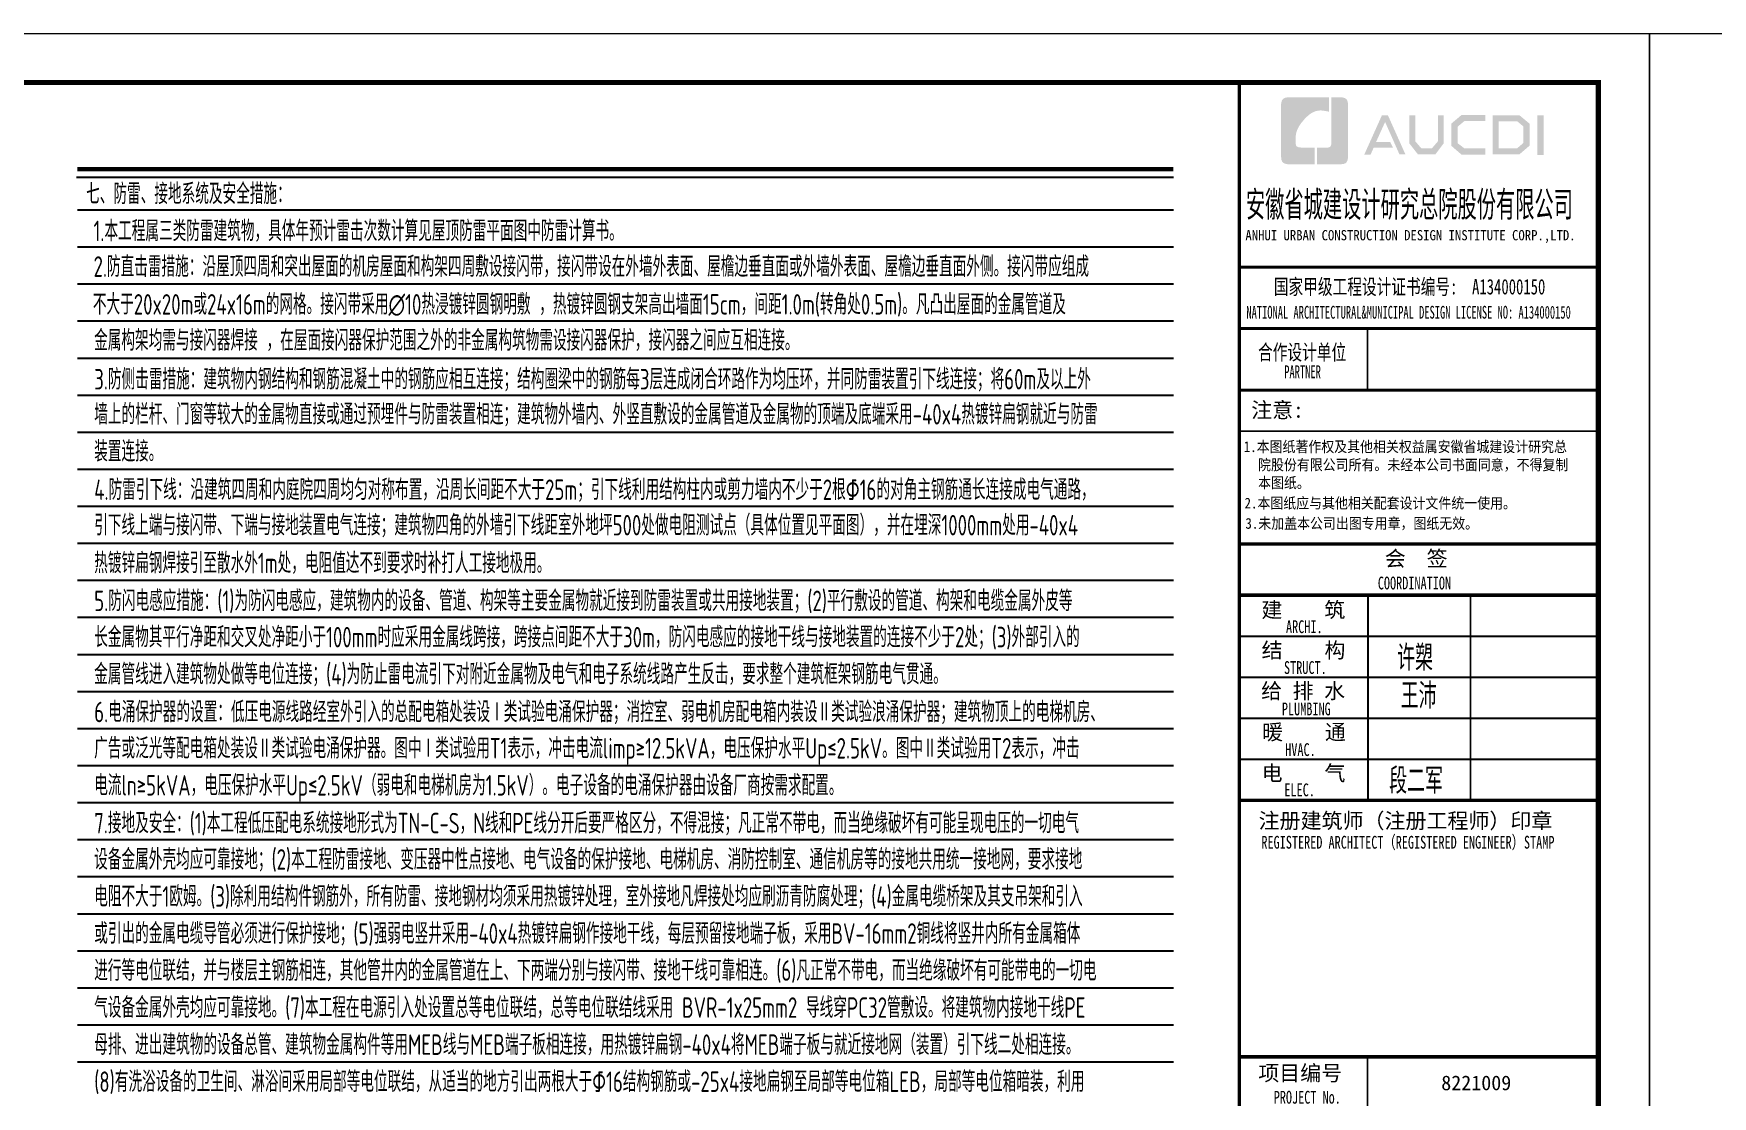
# Model space of a CAD drawing. Extents: x 3774419 to 4775970, y -926964 to 2266.
# Drawn here: x 3832305 to 3865042, y -608738 to -588010 of the extents above; entities that cross this region are included whole.
import ezdxf

# ---------------------------------------------------------------- set-up
doc = ezdxf.new("R2010")
doc.units = 0
doc.header["$LTSCALE"] = 1000
doc.header["$MEASUREMENT"] = 0
doc.layers.get('0').update_dxf_attribs({"linetype": 'CONTINUOUS'})
for name, color, linetype in [('!!电气', 1, 'CONTINUOUS'), ('PUB_TITLE', 4, 'CONTINUOUS'), ('TEL_TEXT', 7, 'CONTINUOUS'), ('图签文字', 4, 'CONTINUOUS')]:
    doc.layers.add(name, color=color, linetype=linetype)
doc.layers.add('图框', color=147, linetype='CONTINUOUS', lineweight=20)
doc.layers.add('图签', color=147, linetype='CONTINUOUS', lineweight=18)
doc.styles.add('HT', font='simhei.ttf')
doc.styles.add('TSSD_Dimension', font='Tssdeng.shx', dxfattribs={"width": 0.7, "bigfont": 'tssdchn.shx'})
doc.styles.add('宋体', font='', dxfattribs={"height": 4})
doc.styles.add('建筑图签-1', font='simhei.ttf', dxfattribs={"width": 0.7})
doc.styles.add('建筑图签-2', font='TXT.shx', dxfattribs={"width": 0.5, "bigfont": 'HZTXT.shx'})
doc.styles.get('宋体').set_extended_font_data('SimSun')

# ---------------------------------------------------------------- blocks, each defined once
blk = doc.blocks.new('院标1')
h = blk.add_hatch(color=150)
h.dxf.hatch_style = 1
h.set_gradient(color1=(33, 113, 253), color2=(33, 113, 253), tint=1, name='INVCURVED')
edge = h.paths.add_edge_path()
edge.add_spline(control_points=[(116373, 648379), (116379, 648379), (116382, 648379), (116391, 648379), (116391, 648379), (116391, 648379), (116616, 648379), (116616, 648379), (116616, 648379), (116616, 648379), (116616, 648054), (116616, 648054), (116616, 648054), (116616, 648054), (116108, 648054), (116108, 648054), (116108, 648054), (116028, 648054), (115963, 648111), (115963, 648199), (115963, 648199), (115963, 648199), (115963, 649215), (115963, 649215), (115963, 649215), (115963, 649295), (116018, 649360), (116108, 649360), (116108, 649360), (116108, 649360), (116897, 649360), (116897, 649360), (116897, 649360), (116897, 649360), (116897, 649080), (116897, 649080), (116897, 649080), (116897, 649080), (116566, 649140), (116356, 648859), (116356, 648859), (116245, 648719), (116240, 648545), (116247, 648466), (116247, 648466), (116254, 648386), (116247, 648466), (116247, 648466), (116247, 648466), (116247, 648466), (116258, 648374), (116373, 648379)], knot_values=[0, 0, 0, 0, 0.071429, 0.071429, 0.071429, 0.107143, 0.142857, 0.142857, 0.142857, 0.178571, 0.214286, 0.214286, 0.214286, 0.25, 0.285714, 0.285714, 0.285714, 0.321429, 0.357143, 0.357143, 0.357143, 0.392857, 0.428571, 0.428571, 0.428571, 0.464286, 0.5, 0.5, 0.5, 0.535714, 0.571429, 0.571429, 0.571429, 0.607143, 0.642857, 0.642857, 0.642857, 0.678571, 0.714286, 0.714286, 0.714286, 0.75, 0.785714, 0.785714, 0.785714, 0.821429, 0.857143, 0.857143, 0.857143, 0.928571, 1, 1, 1, 1], degree=3, periodic=0)
h = blk.add_hatch(color=150)
h.dxf.hatch_style = 1
h.set_gradient(color1=(33, 113, 253), color2=(33, 113, 253), tint=1, name='INVCURVED')
edge = h.paths.add_edge_path()
edge.add_spline(control_points=[(117268, 649215), (117268, 649215), (117268, 648199), (117268, 648199), (117268, 648199), (117268, 648114), (117212, 648054), (117123, 648054), (117123, 648054), (117123, 648054), (116663, 648054), (116663, 648054), (116663, 648054), (116663, 648054), (116663, 648379), (116663, 648379), (116663, 648379), (116663, 648379), (116865, 648379), (116865, 648379), (116865, 648379), (116907, 648379), (116941, 648413), (116941, 648455), (116941, 648455), (116941, 648455), (116941, 649360), (116941, 649360), (116941, 649360), (116941, 649360), (117123, 649360), (117123, 649360), (117123, 649360), (117204, 649360), (117268, 649306), (117268, 649215)], knot_values=[0, 0, 0, 0, 0.1, 0.1, 0.1, 0.15, 0.2, 0.2, 0.2, 0.25, 0.3, 0.3, 0.3, 0.35, 0.4, 0.4, 0.4, 0.45, 0.5, 0.5, 0.5, 0.55, 0.6, 0.6, 0.6, 0.65, 0.7, 0.7, 0.7, 0.75, 0.8, 0.8, 0.8, 0.9, 1, 1, 1, 1], degree=3, periodic=0)
blk = doc.blocks.new('A$C7E752094')
at = {"layer": 'PUB_TITLE'}
h = blk.add_hatch(color=147, dxfattribs=at)
h.paths.add_polyline_path([(5808, 37158), (5934, 37158), (5934, 36388), (5808, 36388)])
h.paths.add_polyline_path([(5056, 37042), (5056, 36516), (5416, 36516), (5540, 36622), (5540, 36941), (5420, 37042)], flags=16)
h.paths.add_polyline_path([(4938, 37160), (4938, 36397), (5460, 36397), (5659, 36568), (5659, 36996), (5463, 37160)])
h.paths.add_polyline_path([(4795, 37163), (4795, 37048), (4388, 37048), (4255, 36937), (4255, 36617), (4388, 36515), (4797, 36515), (4797, 36393), (4333, 36393), (4131, 36567), (4131, 36996), (4329, 37163)])
h.paths.add_polyline_path([(3312, 37161), (3432, 37161), (3432, 36651), (3546, 36519), (3757, 36519), (3871, 36651), (3871, 37161), (3985, 37161), (3985, 36614), (3821, 36397), (3483, 36397), (3312, 36616)])
h.paths.add_polyline_path([(2780, 37160), (2897, 37160), (3239, 36396), (3123, 36396), (2842, 37030), (2667, 36642), (2938, 36642), (2999, 36526), (2618, 36526), (2559, 36394), (2436, 36394)])
at = {"layer": '图框'}
for p, q in [((0, 34200), (7000, 34200)), ((0, 34200), (7000, 34200)), ((0, 33000), (7000, 33000))]:
    blk.add_line(p, q, dxfattribs=at)
for points, const_width in [([(0, -2200), (0, 37800)], 70), ([(0, 34200), (7000, 34200)], 60), ([(0, 33000), (7000, 33000)], 60), ([(0, 33000), (7000, 33000)], 60), ([(2500, 33000), (2500, 31800)], 35), ([(0, 31800), (7000, 31800)], 60), ([(0, 31800), (7000, 31800)], 60), ([(0, 30999), (7000, 30999)], 35), ([(8, 28800), (7008, 28800)], 60), ([(8, 27800), (7008, 27800)], 70), ([(8, 27800), (7008, 27800)], 70), ([(2508, 27800), (2508, 23800)], 35), ([(4508, 27800), (4508, 23800)], 35), ([(8, 27000), (7008, 27000)], 35), ([(8, 26200), (7008, 26200)], 35), ([(8, 25400), (7008, 25400)], 35), ([(8, 24600), (7008, 24600)], 35), ([(8, 23800), (7008, 23800)], 70), ([(0, 18800), (7000, 18800)], 70), ([(0, 18800), (7000, 18800)], 70), ([(2500, 14800), (2500, 18800)], 35)]:
    blk.add_lwpolyline(points, dxfattribs=dict(at, const_width=const_width))
blk.add_blockref('院标1', (-115149, -611849))
at = {"layer": 'PUB_TITLE', "style": 'HT', "width": 0.88}
for s, p in [('1.本图纸著作权及其他相关权益属安徽省城建设计研究总', (86, 30593)), ('院股份有限公司所有。未经本公司书面同意，不得复制', (365, 30239)), ('本图纸。', (365, 29889)), (' 2.本图纸应与其他相关配套设计文件统一使用。 ', (-25, 29492)), ('3.未加盖本公司出图专用章，图纸无效。', (118, 29097))]:
    blk.add_text(s, height=210, dxfattribs=at).set_placement(p)
at = {"layer": '图签', "color": 154, "style": '宋体'}
blk.add_text('8221009', height=286.7, dxfattribs=at).set_placement((3937, 18147))
at = {"layer": '图签文字', "color": 7, "style": '建筑图签-1'}
for s, height, width, p in [('安徽省城建设计研究总院股份有限公司', 500, 0.55, (128, 35177)), ('国家甲级工程设计证书编号:  A134000150', 300, 0.7, (672, 33667)), ('合作设计单位', 300, 0.7, (365, 32390))]:
    blk.add_text(s, height=height, dxfattribs=dict(at, width=width)).set_placement(p)
at = {"layer": '图签文字', "linetype": 'Continuous', "style": '建筑图签-1', "width": 0.91}
blk.add_text('ANHUI URBAN CONSTRUCTION DESIGN INSTITUTE CORP.,LTD.', height=200, dxfattribs=at).set_placement((118, 34722))
at = {"layer": '图签文字', "style": '建筑图签-1'}
for s, width, p in [('NATIONAL ARCHITECTURAL&MUNICIPAL DESIGN LICENSE NO: A134000150', 0.6, (137, 33194)), ('PARTNER', 0.6, (875, 32033)), ('COORDINATION', 0.7, (2700, 27913)), ('ARCHI.', 0.7, (909, 27061)), ('STRUCT.', 0.7, (870, 26265)), ('PLUMBING', 0.7, (829, 25458)), ('HVAC.', 0.7, (894, 24665)), ('ELEC.', 0.7, (878, 23880)), ('REGISTERED ARCHITECT（REGISTERED ENGINEER）STAMP', 0.7, (429, 22858)), ('PROJECT No.', 0.7, (670, 17885, -1799))]:
    blk.add_text(s, height=250, dxfattribs=dict(at, width=width)).set_placement(p)
at = {"layer": '图签文字', "color": 7, "style": '建筑图签-1'}
for s, p in [('注意:', (231, 31263)), ('会  签', (2835, 28367)), ('建    筑', (430, 27366)), ('结    构', (434, 26579)), ('给 排 水', (425, 25785)), ('暖    通', (443, 24982)), ('电    气', (433, 24182)), ('注册建筑师（注册工程师）印章', (375, 23253)), ('项目编号', (368, 18332))]:
    blk.add_text(s, height=300, dxfattribs=at).set_placement(p)
at = {"layer": '图签文字', "color": 1, "style": '建筑图签-2', "width": 0.7}
for s, p in [('许槊', (3075, 26328)), ('王沛', (3146, 25587)), ('段二军', (2921, 23931))]:
    blk.add_text(s, height=500, dxfattribs=at).set_placement(p)

msp = doc.modelspace()

# ---------------------------------------------------------------- linework, layer by layer
at = {"layer": 'TEL_TEXT', "color": 0}
for p, q in [((3833144, -590808.6), (3854532.4, -590808.6)), ((3833162.3, -594336.8), (3854532.4, -594336.8)), ((3833162.3, -595059.2), (3854532.4, -595059.2)), ((3833162.3, -595781.7), (3854532.4, -595781.7)), ((3833162.3, -596504.1), (3854532.4, -596504.1)), ((3833162.3, -597226.6), (3854532.4, -597226.6)), ((3833162.3, -597949), (3854532.4, -597949)), ((3833162.3, -598671.5), (3854532.4, -598671.5)), ((3833162.3, -599394), (3854532.4, -599394)), ((3833162.3, -600116.4), (3854532.4, -600116.4)), ((3833162.3, -600838.9), (3854532.4, -600838.9)), ((3833162.3, -601561.3), (3854532.4, -601561.3)), ((3833162.3, -602283.8), (3854532.4, -602283.8)), ((3833162.3, -603006.2), (3854532.4, -603006.2)), ((3833162.3, -603728.7), (3854532.4, -603728.7)), ((3833162.3, -604451.1), (3854532.4, -604451.1)), ((3833162.3, -605173.6), (3854532.4, -605173.6)), ((3833162.3, -605896), (3854532.4, -605896)), ((3833162.3, -606618.5), (3854532.4, -606618.5)), ((3833162.3, -607341), (3854532.4, -607341)), ((3833162.3, -608063.4), (3854532.4, -608063.4))]:
    msp.add_line(p, q, dxfattribs=at)
at = {"layer": 'TEL_TEXT'}
for p, q in [((3833162.3, -591446.9), (3854532.4, -591446.9)), ((3833162.3, -592169.4), (3854532.4, -592169.4)), ((3833162.3, -592891.9), (3854532.4, -592891.9)), ((3833162.3, -593614.3), (3854532.4, -593614.3))]:
    msp.add_line(p, q, dxfattribs=at)
at = {"layer": 'TEL_TEXT', "color": 0, "const_width": 85}
msp.add_lwpolyline([(3854532.4, -590655.4), (3833158, -590655.4)], dxfattribs=at)
at = {"layer": '图框'}
for points in [[(3804417.5, -588009.7), (3863817.3, -588009.7), (3863817.3, -629963.9), (3804417.5, -629963.9)], [(3863817.3, -588009.7), (3923217.2, -588009.7), (3923217.2, -629963.9), (3863817.3, -629963.9)]]:
    msp.add_lwpolyline(points, close=True, dxfattribs=at)
at = {"layer": '图框', "const_width": 100}
msp.add_lwpolyline([(3806917.5, -628963.9), (3862817.5, -628963.9), (3862817.5, -588963.9), (3806917.5, -588963.9)], close=True, dxfattribs=at)

# ---------------------------------------------------------------- block references
at = {"layer": '!!电气'}
msp.add_blockref('A$C7E752094', (3855817.5, -626763.6), dxfattribs=at)

# ---------------------------------------------------------------- texts
at = {"layer": 'TEL_TEXT', "style": 'TSSD_Dimension', "width": 0.7}
for s, p in [('七、防雷、接地系统及安全措施：', (3833329.5, -591335.9)), ('1.本工程属三类防雷建筑物，具体年预计雷击次数计算见屋顶防雷平面图中防雷计算书。', (3833474.2, -592058.3)), ('2.防直击雷措施：沿屋顶四周和突出屋面的机房屋面和构架四周敷设接闪带，接闪带设在外墙外表面、屋檐边垂直面或外墙外表面、屋檐边垂直面外侧。接闪带应组成', (3833474.2, -592753.9)), ('不大于20x20m或24x16m的网格。接闪带采用∅10热浸镀锌圆钢明敷 ，热镀锌圆钢支架高出墙面15cm，间距1.0m(转角处0.5m)。凡凸出屋面的金属管道及', (3833460.6, -593490.6)), ('金属构架均需与接闪器焊接 ，在屋面接闪器保护范围之外的非金属构筑物需设接闪器保护，接闪器之间应互相连接。', (3833484.8, -594192.5)), ('3.防侧击雷措施：建筑物内钢结构和钢筋混凝土中的钢筋应相互连接；结构圈梁中的钢筋每3层连成闭合环路作为均压环，并同防雷装置引下线连接；将60m及以上外', (3833487, -594950.8)), ('墙上的栏杆、门窗等较大的金属物直接或通过预埋件与防雷装置相连；建筑物外墙内、外竖直敷设的金属管道及金属物的顶端及底端采用-40x4热镀锌扁钢就近与防雷', (3833487, -595634.4)), ('装置连接。', (3833487, -596356.9)), ('4.防雷引下线：沿建筑四周和内庭院四周均匀对称布置，沿周长间距不大于25m；引下线利用结构柱内或剪力墙内不少于2根Φ16的对角主钢筋通长连接成电气通路，', (3833487, -597105.1)), ('引下线上端与接闪带、下端与接地装置电气连接；建筑物四角的外墙引下线距室外地坪500处做电阻测试点（具体位置见平面图），并在埋深1000mm处用-40x4', (3833487, -597797.2)), ('热镀锌扁钢焊接引至散水外1m处，电阻值达不到要求时补打人工接地极用。', (3833487, -598535.3)), ('5.防闪电感应措施：(1)为防闪电感应，建筑物内的设备、管道、构架等主要金属物就近接到防雷装置或共用接地装置；(2)平行敷设的管道、构架和电缆金属外皮等', (3833487, -599272.5)), ('长金属物其平行净距和交叉处净距小于100mm时应采用金属线跨接，跨接点间距不大于30m，防闪电感应的接地干线与接地装置的连接不少于2处；(3)外部引入的', (3833487, -599980.3)), ('金属管线进入建筑物处做等电位连接；(4)为防止雷电流引下对附近金属物及电气和电子系统线路产生反击，要求整个建筑框架钢筋电气贯通。', (3833487, -600702.7)), ('6.电涌保护器的设置：低压电源线路经室外引入的总配电箱处装设Ⅰ类试验电涌保护器；消控室、弱电机房配电箱内装设Ⅱ类试验浪涌保护器；建筑物顶上的电梯机房、', (3833487, -601439.8)), ('广告或泛光等配电箱处装设Ⅱ类试验电涌保护器。图中Ⅰ类试验用T1表示，冲击电流limp≥12.5kVA，电压保护水平Up≤2.5kV。图中Ⅱ类试验用T2表示，冲击', (3833487, -602147.6)), ('电流ln≥5kVA，电压保护水平Up≤2.5kV（弱电和电梯机房为1.5kV）。电子设备的电涌保护器由设备厂商按需求配置。', (3833487, -602870.1)), ('7.接地及安全：(1)本工程低压配电系统接地形式为TN-C-S，N线和PE线分开后要严格区分，不得混接；凡正常不带电，而当绝缘破坏有可能呈现电压的一切电气', (3833487, -603607.2)), ('设备金属外壳均应可靠接地；(2)本工程防雷接地、变压器中性点接地、电气设备的保护接地、电梯机房、消防控制室、通信机房等的接地共用统一接地网，要求接地', (3833487, -604315)), ('电阻不大于1欧姆。(3)除利用结构件钢筋外，所有防雷、接地钢材均须采用热镀锌处理，室外接地凡焊接处均应刷沥青防腐处理；(4)金属电缆桥架及其支吊架和引入', (3833487, -605037.4)), ('或引出的金属电缆导管必须进行保护接地；(5)强弱电竖井采用-40x4热镀锌扁钢作接地干线，每层预留接地端子板，采用BV-16mm2铜线将竖井内所有金属箱体', (3833487, -605759.9)), ('进行等电位联结，并与楼层主钢筋相连，其他管井内的金属管道在上、下两端分别与接闪带、接地干线可靠相连。(6)凡正常不带电，而当绝缘破坏有可能带电的一切电', (3833487, -606482.3)), ('气设备金属外壳均应可靠接地。(7)本工程在电源引入处设置总等电位联结，总等电位联结线采用 BVR-1x25mm2 导线穿PC32管敷设。将建筑物内接地干线PE', (3833487, -607204.8)), ('母排、进出建筑物的设备总管、建筑物金属构件等用MEB线与MEB端子板相连接，用热镀锌扁钢-40x4将MEB端子板与就近接地网（装置）引下线二处相连接。', (3833487, -607927.3)), ('(8)有洗浴设备的卫生间、淋浴间采用局部等电位联结，从适当的地方引出两根大于Φ16结构钢筋或-25x4接地扁钢至局部等电位箱LEB，局部等电位箱暗装，利用', (3833487, -608649.7))]:
    msp.add_text(s, height=400, dxfattribs=at).set_placement(p)

doc.saveas('drawing.dxf')
